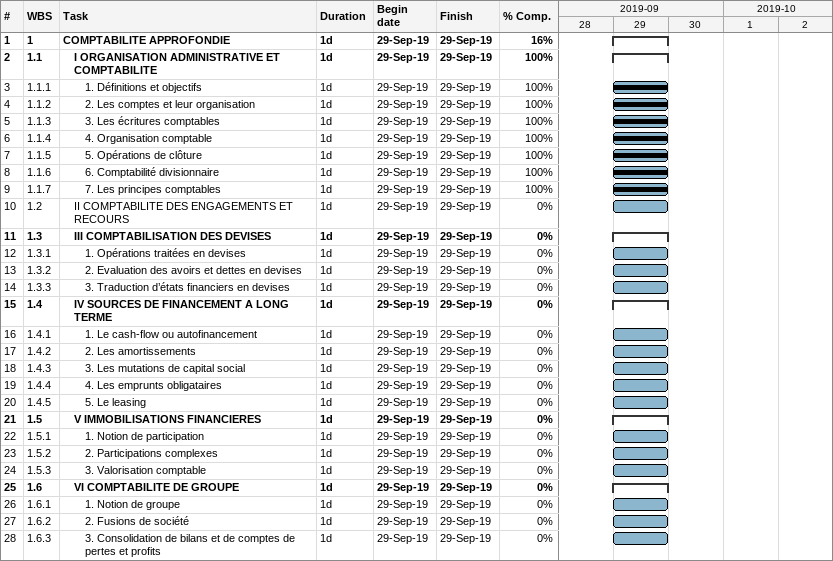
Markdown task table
| ID | WBS | Task | Duration | Start | Finish | % complete |
|---|---|---|---|---|---|---|
| 1 | 1 | **COMPTABILITE APPROFONDIE** | 1d | 2019-09-29 | 2019-09-29 | 16 |
| 2 | 1.1 | **I ORGANISATION ADMINISTRATIVE ET COMPTABILITE** | 1d | 2019-09-29 | 2019-09-29 | 100 |
| 3 | 1.1.1 | 1. Définitions et objectifs | 1d | 2019-09-29 | 2019-09-29 | 100 |
| 4 | 1.1.2 | 2. Les comptes et leur organisation | 1d | 2019-09-29 | 2019-09-29 | 100 |
| 5 | 1.1.3 | 3. Les écritures comptables | 1d | 2019-09-29 | 2019-09-29 | 100 |
| 6 | 1.1.4 | 4. Organisation comptable | 1d | 2019-09-29 | 2019-09-29 | 100 |
| 7 | 1.1.5 | 5. Opérations de clôture | 1d | 2019-09-29 | 2019-09-29 | 100 |
| 8 | 1.1.6 | 6. Comptabilité divisionnaire | 1d | 2019-09-29 | 2019-09-29 | 100 |
| 9 | 1.1.7 | 7. Les principes comptables | 1d | 2019-09-29 | 2019-09-29 | 100 |
| 10 | 1.2 | II COMPTABILITE DES ENGAGEMENTS ET RECOURS | 1d | 2019-09-29 | 2019-09-29 | 0 |
| 11 | 1.3 | **III COMPTABILISATION DES DEVISES** | 1d | 2019-09-29 | 2019-09-29 | 0 |
| 12 | 1.3.1 | 1. Opérations traitées en devises | 1d | 2019-09-29 | 2019-09-29 | 0 |
| 13 | 1.3.2 | 2. Evaluation des avoirs et dettes en devises | 1d | 2019-09-29 | 2019-09-29 | 0 |
| 14 | 1.3.3 | 3. Traduction d’états financiers en devises | 1d | 2019-09-29 | 2019-09-29 | 0 |
| 15 | 1.4 | **IV SOURCES DE FINANCEMENT A LONG TERME** | 1d | 2019-09-29 | 2019-09-29 | 0 |
| 16 | 1.4.1 | 1. Le cash-flow ou autofinancement | 1d | 2019-09-29 | 2019-09-29 | 0 |
| 17 | 1.4.2 | 2. Les amortissements | 1d | 2019-09-29 | 2019-09-29 | 0 |
| 18 | 1.4.3 | 3. Les mutations de capital social | 1d | 2019-09-29 | 2019-09-29 | 0 |
| 19 | 1.4.4 | 4. Les emprunts obligataires | 1d | 2019-09-29 | 2019-09-29 | 0 |
| 20 | 1.4.5 | 5. Le leasing | 1d | 2019-09-29 | 2019-09-29 | 0 |
| 21 | 1.5 | **V IMMOBILISATIONS FINANCIERES** | 1d | 2019-09-29 | 2019-09-29 | 0 |
| 22 | 1.5.1 | 1. Notion de participation | 1d | 2019-09-29 | 2019-09-29 | 0 |
| 23 | 1.5.2 | 2. Participations complexes | 1d | 2019-09-29 | 2019-09-29 | 0 |
| 24 | 1.5.3 | 3. Valorisation comptable | 1d | 2019-09-29 | 2019-09-29 | 0 |
| 25 | 1.6 | **VI COMPTABILITE DE GROUPE** | 1d | 2019-09-29 | 2019-09-29 | 0 |
| 26 | 1.6.1 | 1. Notion de groupe | 1d | 2019-09-29 | 2019-09-29 | 0 |
| 27 | 1.6.2 | 2. Fusions de société | 1d | 2019-09-29 | 2019-09-29 | 0 |
| 28 | 1.6.3 | 3. Consolidation de bilans et de comptes de pertes et profits | 1d | 2019-09-29 | 2019-09-29 | 0 |
